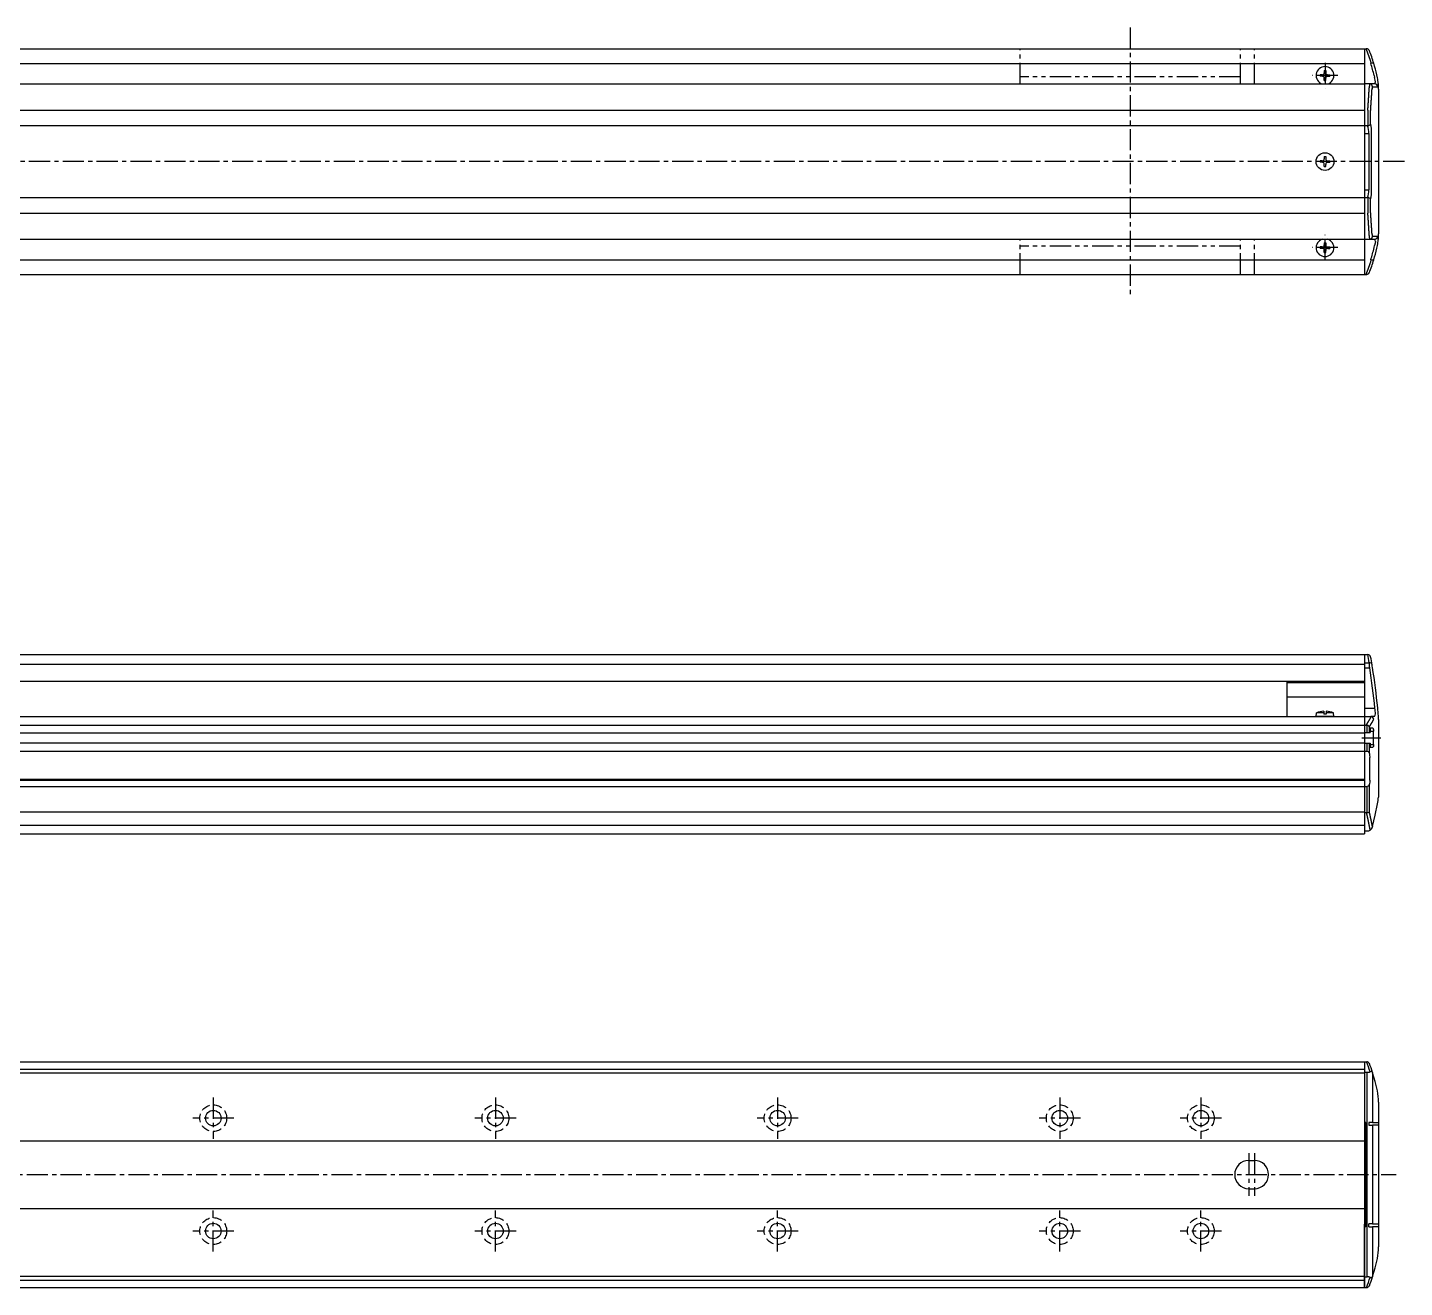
# Model space of a CAD drawing. Extents: x -493 to 483, y 42 to 537.
# Drawn here: x -5.4 to 482.6, y 90.5 to 536.9 of the extents above; entities that cross this region are included whole.
import ezdxf

# ---------------------------------------------------------------- set-up
doc = ezdxf.new("R2010")
doc.units = 0
for name, pattern in [('CENTER', [12, 7.5, -1.5, 1.5, -1.5]), ('DASHED', [4.5, 3, -1.5]), ('PHANTOM', [15, 7.5, -1.5, 1.5, -1.5, 1.5, -1.5])]:
    doc.linetypes.add(name, pattern=pattern)
doc.layers.get('0').update_dxf_attribs({"linetype": 'CONTINUOUS'})
doc.layers.add('CENTER', color=1, linetype='CENTER')

# ---------------------------------------------------------------- blocks, each defined once
blk = doc.blocks.new('DTL0004')
at = {"color": 0, "linetype": 'CONTINUOUS'}
for p, q in [((-3.15, 0), (-3.04, 1.3)), ((3.15, 0), (-3.15, 0)), ((-0.4, 1.3), (-3.04, 1.3)), ((-0.4, 1.89), (-0.4, 0.9)), ((0.4, 0.9), (-0.4, 0.9)), ((0.4, 1.89), (0.4, 0.9)), ((3.04, 1.3), (0.4, 1.3)), ((3.15, 0), (3.04, 1.3))]:
    blk.add_line(p, q, dxfattribs=at)
for start, end in [(92.8723, 112.3565), (67.6435, 87.1277)]:
    blk.add_arc((0, -6.08), 7.98, start, end, dxfattribs=at)
at = {"color": 0}
blk.add_point((0, 0), dxfattribs=at)
blk.add_point((0, 0), dxfattribs=at)

msp = doc.modelspace()

# ---------------------------------------------------------------- linework, layer by layer
at = {"color": 7, "linetype": 'CONTINUOUS'}
for p, q in [((-293.52, 529.44), (468.48, 529.44)), ((468.48, 529.44), (468.48, 449.44)), ((468.48, 529.44), (469.07, 529.44)), ((469.26, 529.44), (469.07, 529.44)), ((-25.52, 524.24), (468.48, 524.24)), ((470.87, 524.26), (470.73, 524.24)), ((452.73, 520.19), (452.73, 519.69)), ((453.48, 520.19), (452.73, 520.19)), ((453.48, 519.69), (452.73, 519.69)), ((454.23, 521.69), (454.23, 520.93)), ((454.23, 521.69), (454.73, 521.69)), ((454.23, 518.19), (454.23, 518.94)), ((454.23, 518.19), (454.73, 518.19)), ((454.73, 521.69), (454.73, 520.93)), ((454.73, 518.19), (454.73, 518.94)), ((455.48, 520.19), (456.23, 520.19)), ((455.48, 519.69), (456.23, 519.69)), ((456.23, 520.19), (456.23, 519.69)), ((471.87, 519.94), (472.08, 519.2)), ((473.06, 519.16), (472.85, 520.16)), ((-293.52, 516.94), (468.48, 516.94)), ((-25.52, 516.94), (468.48, 516.94)), ((472.15, 516.94), (468.48, 516.94)), ((471.32, 515.94), (473.15, 515.94)), ((473.39, 517.05), (473.38, 517.06)), ((473.48, 515.09), (473.48, 463.79)), ((-293.52, 507.71), (468.48, 507.71)), ((469.66, 507.69), (469.67, 507.69)), ((469.67, 507.69), (469.67, 502.19)), ((470.66, 502.78), (470.66, 507.51)), ((-293.52, 502.17), (468.48, 502.17)), ((468.48, 502.19), (469.56, 502.19)), ((468.48, 499.44), (470, 499.44)), ((469.67, 502.19), (469.56, 502.19)), ((470, 499.44), (470, 479.44)), ((470.98, 479.44), (470.98, 499.44)), ((452.73, 489.69), (452.73, 489.19)), ((453.48, 489.69), (452.73, 489.69)), ((453.48, 489.19), (452.73, 489.19)), ((454.23, 491.19), (454.23, 490.43)), ((454.23, 491.19), (454.73, 491.19)), ((454.23, 487.69), (454.23, 488.44)), ((454.73, 491.19), (454.73, 490.43)), ((454.73, 487.69), (454.73, 488.44)), ((455.48, 489.69), (456.23, 489.69)), ((455.48, 489.19), (456.23, 489.19)), ((456.23, 489.69), (456.23, 489.19)), ((454.23, 487.69), (454.73, 487.69)), ((468.48, 479.44), (470, 479.44)), ((-293.52, 476.7), (468.48, 476.7)), ((468.48, 476.69), (469.56, 476.69)), ((469.56, 476.69), (469.67, 476.68)), ((469.67, 476.68), (469.67, 471.19)), ((470.66, 471.36), (470.66, 476.1)), ((-293.52, 471.17), (468.48, 471.17)), ((469.67, 471.19), (469.66, 471.19)), ((-291.52, 461.94), (470.48, 461.94)), ((-25.52, 461.94), (468.48, 461.94)), ((452.73, 459.19), (452.73, 458.69)), ((453.48, 459.19), (452.73, 459.19)), ((454.23, 460.69), (454.23, 459.93)), ((454.23, 460.69), (454.73, 460.69)), ((454.73, 460.69), (454.73, 459.93)), ((455.48, 459.19), (456.23, 459.19)), ((456.23, 459.19), (456.23, 458.69)), ((468.48, 461.94), (472.15, 461.94)), ((473.15, 462.94), (471.32, 462.94)), ((471.87, 458.94), (472.08, 459.67)), ((472.85, 458.72), (473.06, 459.71)), ((473.38, 461.81), (473.39, 461.82)), ((-25.52, 454.64), (468.48, 454.64)), ((453.48, 458.69), (452.73, 458.69)), ((454.23, 457.19), (454.23, 457.94)), ((454.23, 457.19), (454.73, 457.19)), ((454.73, 457.19), (454.73, 457.94)), ((455.48, 458.69), (456.23, 458.69)), ((470.87, 454.61), (470.73, 454.63)), ((-293.52, 449.44), (468.48, 449.44)), ((468.48, 449.44), (469.07, 449.44)), ((469.07, 449.44), (469.26, 449.44)), ((-25.52, 314.76), (468.48, 314.76)), ((468.48, 314.76), (468.48, 252.26)), ((468.48, 314.76), (468.48, 305.26)), ((468.48, 314.76), (469.66, 314.76)), ((468.48, 314.76), (468.48, 305.26)), ((469.67, 314.76), (469.66, 314.76)), ((-25.52, 311.4), (468.48, 311.4)), ((468.48, 311.87), (470.18, 311.87)), ((468.48, 309.99), (470.33, 309.99)), ((-25.52, 305.26), (468.48, 305.26)), ((440.98, 305.26), (440.98, 292.76)), ((440.98, 304.79), (468.48, 304.79)), ((440.98, 299.8), (468.48, 299.8)), ((468.48, 295.76), (472.15, 295.76)), ((472.08, 292.85), (471.87, 292.76)), ((473.38, 293.08), (473.39, 293.06)), ((-293.52, 292.76), (468.48, 292.76)), ((-293.52, 289.76), (468.48, 289.76)), ((468.48, 292.76), (470.73, 292.76)), ((468.48, 292.76), (468.48, 251.26)), ((468.48, 289.76), (469.07, 289.76)), ((469.07, 289.76), (469.26, 289.74)), ((469.26, 289.74), (469.26, 287.16)), ((470.2, 287.16), (470.2, 289.18)), ((471.4, 288.61), (470.45, 288.61)), ((470.45, 288.61), (470.45, 287.16)), ((471.87, 292.76), (470.73, 292.76)), ((470.73, 292.76), (470.87, 292.75)), ((473.48, 291.76), (473.48, 264.26)), ((-293.52, 287.01), (468.48, 287.01)), ((-293.52, 283.51), (468.48, 283.51)), ((468.48, 287.16), (470.45, 287.16)), ((468.48, 283.36), (470.45, 283.36)), ((469.26, 283.36), (469.26, 280.49)), ((470.2, 279.69), (470.2, 283.36)), ((470.45, 287.61), (471.71, 287.61)), ((470.45, 283.36), (470.45, 281.91)), ((471.71, 282.91), (471.71, 287.61)), ((-293.52, 280.49), (468.48, 280.49)), ((468.48, 280.49), (469.26, 280.49)), ((470.34, 270.26), (470.34, 278.26)), ((470.45, 282.91), (471.71, 282.91)), ((470.45, 281.91), (471.4, 281.91)), ((-293.52, 270.56), (468.48, 270.56)), ((-293.52, 270.26), (468.48, 270.26)), ((470.2, 259.03), (470.2, 268.83)), ((-293.52, 268.02), (468.48, 268.02)), ((468.48, 268.02), (469.26, 268.02)), ((469.26, 268.02), (469.26, 258.76)), ((-293.52, 259.03), (468.48, 259.03)), ((468.48, 258.76), (469.21, 258.76)), ((469.26, 258.76), (469.21, 258.76)), ((-293.52, 254.26), (468.48, 254.26)), ((471.37, 253.79), (471.33, 253.65)), ((-293.52, 251.26), (468.48, 251.26)), ((468.48, 252.26), (469.43, 252.26)), ((-293.52, 170.47), (468.48, 170.47)), ((-293.52, 167.87), (468.48, 167.87)), ((-293.52, 166.47), (468.48, 166.47)), ((468.48, 170.47), (468.48, 90.47)), ((468.48, 170.47), (468.48, 148.02)), ((468.48, 170.47), (469.21, 170.47)), ((468.48, 166.72), (469.43, 166.72)), ((469.21, 170.47), (469.26, 170.47)), ((469.43, 94.23), (469.43, 166.72)), ((471.33, 166.68), (471.37, 166.56)), ((471.37, 166.56), (471.37, 148.97)), ((473.48, 156.12), (473.48, 104.82)), ((468.93, 148.97), (468.48, 148.97)), ((468.48, 148.02), (468.93, 148.02)), ((468.93, 148.97), (468.93, 111.97)), ((471.37, 148.97), (469.98, 148.97)), ((469.98, 148.97), (469.98, 147.97)), ((469.98, 147.97), (471.37, 147.97)), ((471.37, 148.97), (473.31, 148.97)), ((471.37, 147.97), (471.37, 112.97)), ((473.31, 147.97), (471.37, 147.97)), ((473.31, 148.97), (473.48, 148.92)), ((473.48, 147.91), (473.31, 147.97)), ((-293.52, 142.47), (468.48, 142.47)), ((427.48, 135.47), (429.48, 135.47)), ((427.48, 125.47), (429.48, 125.47)), ((-293.52, 118.47), (468.48, 118.47)), ((468.93, 112.93), (468.48, 112.92)), ((468.48, 90.47), (468.48, 112.92)), ((471.37, 112.97), (469.98, 112.97)), ((469.98, 111.97), (469.98, 112.97)), ((471.37, 112.97), (473.31, 112.97)), ((473.31, 112.97), (473.48, 113.04)), ((468.93, 111.97), (468.48, 111.97)), ((469.98, 111.97), (471.37, 111.97)), ((471.37, 111.97), (471.37, 94.39)), ((473.31, 111.97), (471.37, 111.97)), ((473.48, 112.03), (473.31, 111.97)), ((-293.52, 94.47), (468.48, 94.47)), ((-293.52, 93.07), (468.48, 93.07)), ((468.48, 94.23), (469.43, 94.23)), ((471.37, 94.39), (471.33, 94.27)), ((-293.52, 90.47), (468.48, 90.47)), ((468.48, 90.47), (469.21, 90.47)), ((469.26, 90.47), (469.21, 90.47))]:
    msp.add_line(p, q, dxfattribs=at)
at = {"color": 3, "linetype": 'PHANTOM'}
for p, q in [((346.48, 516.94), (346.48, 529.44)), ((424.48, 516.94), (424.48, 529.44)), ((429.48, 516.94), (429.48, 529.44)), ((424.48, 519.44), (346.48, 519.44)), ((346.48, 449.44), (346.48, 461.94)), ((424.48, 459.44), (346.48, 459.44)), ((424.48, 449.44), (424.48, 461.94)), ((429.48, 449.44), (429.48, 461.94))]:
    msp.add_line(p, q, dxfattribs=at)
at = {"color": 7, "linetype": 'CONTINUOUS'}
for points in [[(471.77, 524.26), (471.77, 524.26), (471.75, 524.28), (471.65, 524.34), (471.45, 524.35), (471.18, 524.32), (470.87, 524.26)], [(472.39, 517.74), (472.29, 518.3), (472.08, 519.2)], [(472.39, 461.13), (472.29, 460.57), (472.08, 459.67)], [(471.77, 454.61), (471.77, 454.61), (471.75, 454.59), (471.65, 454.53), (471.45, 454.52), (471.18, 454.55), (470.87, 454.61)], [(470.33, 309.99), (470.3, 310.42), (470.25, 311.04), (470.2, 311.54), (470.18, 311.87)], [(472.08, 292.85), (472.29, 293.25), (472.39, 293.71)], [(471.4, 288.61), (471.41, 288.61), (471.51, 288.54), (471.6, 288.37), (471.67, 288.13), (471.71, 287.83), (471.71, 287.61)], [(470.2, 279.69), (470.28, 279.2), (470.34, 278.26)], [(471.71, 282.91), (471.71, 282.81), (471.68, 282.49), (471.62, 282.2), (471.53, 282), (471.42, 281.91), (471.4, 281.91)], [(470.34, 270.26), (470.32, 269.71), (470.2, 268.83)], [(471.37, 253.79), (472.29, 257.88), (473.06, 261.84)], [(471.33, 166.68), (471.28, 166.78), (471.14, 166.91), (470.88, 166.97), (470.49, 166.9)], [(473.06, 160.2), (472.29, 163.47), (471.37, 166.56)], [(471.37, 94.39), (472.29, 97.48), (473.06, 100.75)], [(470.49, 94.05), (470.7, 93.99), (471, 93.99), (471.23, 94.1), (471.33, 94.27)]]:
    msp.add_lwpolyline(points, dxfattribs=at)
for points in [[(469.66, 507.68, 0), (469.67, 507.75, 0), (469.67, 507.81, 0), (469.68, 507.87, 0), (469.68, 507.93, 0), (469.68, 507.99, 0), (469.69, 508.06, 0), (469.69, 508.12, 0), (469.7, 508.18, 0), (469.7, 508.24, 0), (469.7, 508.3, 0), (469.71, 508.37, 0), (469.71, 508.43, 0), (469.72, 508.49, 0), (469.72, 508.55, 0), (469.73, 508.61, 0), (469.73, 508.68, 0), (469.73, 508.74, 0), (469.74, 508.8, 0), (469.74, 508.86, 0), (469.75, 508.92, 0), (469.75, 508.99, 0), (469.75, 509.05, 0), (469.76, 509.11, 0), (469.76, 509.17, 0), (469.77, 509.23, 0), (469.77, 509.29, 0), (469.77, 509.36, 0), (469.78, 509.42, 0), (469.78, 509.48, 0), (469.79, 509.54, 0), (469.79, 509.6, 0), (469.8, 509.67, 0), (469.8, 509.73, 0), (469.8, 509.79, 0), (469.81, 509.85, 0), (469.81, 509.91, 0), (469.82, 509.98, 0), (469.82, 510.04, 0), (469.82, 510.1, 0), (469.83, 510.16, 0), (469.83, 510.22, 0), (469.84, 510.29, 0), (469.84, 510.35, 0), (469.84, 510.41, 0), (469.85, 510.47, 0), (469.85, 510.53, 0), (469.86, 510.6, 0), (469.86, 510.66, 0), (469.86, 510.72, 0), (469.87, 510.78, 0), (469.87, 510.84, 0), (469.88, 510.91, 0), (469.88, 510.97, 0), (469.88, 511.03, 0), (469.89, 511.09, 0), (469.89, 511.15, 0), (469.9, 511.22, 0), (469.9, 511.28, 0), (469.9, 511.34, 0), (469.91, 511.4, 0), (469.91, 511.46, 0), (469.92, 511.53, 0), (469.92, 511.59, 0), (469.92, 511.65, 0), (469.93, 511.71, 0), (469.93, 511.77, 0), (469.94, 511.84, 0), (469.94, 511.9, 0), (469.94, 511.96, 0), (469.95, 512.02, 0), (469.95, 512.08, 0), (469.96, 512.15, 0), (469.96, 512.21, 0), (469.96, 512.27, 0), (469.97, 512.33, 0), (469.97, 512.39, 0), (469.98, 512.46, 0), (469.98, 512.52, 0), (469.98, 512.58, 0), (469.99, 512.64, 0), (469.99, 512.7, 0), (470, 512.77, 0), (470, 512.83, 0), (470, 512.89, 0), (470.01, 512.95, 0), (470.01, 513.01, 0), (470.02, 513.08, 0), (470.02, 513.14, 0), (470.02, 513.2, 0), (470.03, 513.26, 0), (470.03, 513.32, 0), (470.04, 513.39, 0), (470.04, 513.45, 0), (470.04, 513.51, 0), (470.05, 513.57, 0), (470.05, 513.63, 0), (470.06, 513.7, 0), (470.06, 513.76, 0), (470.06, 513.82, 0), (470.07, 513.88, 0), (470.07, 513.94, 0), (470.07, 514.01, 0), (470.08, 514.07, 0), (470.08, 514.13, 0), (470.09, 514.19, 0), (470.09, 514.25, 0), (470.09, 514.32, 0), (470.1, 514.38, 0), (470.1, 514.44, 0), (470.11, 514.5, 0), (470.11, 514.56, 0), (470.11, 514.63, 0), (470.12, 514.69, 0), (470.12, 514.75, 0), (470.13, 514.81, 0), (470.13, 514.87, 0), (470.13, 514.94, 0), (470.14, 515, 0), (470.14, 515.06, 0), (470.14, 515.12, 0), (470.15, 515.18, 0), (470.15, 515.25, 0), (470.16, 515.31, 0), (470.16, 515.37, 0), (470.16, 515.43, 0), (470.17, 515.49, 0), (470.17, 515.56, 0), (470.18, 515.62, 0)], [(470.66, 507.51, 0), (470.66, 507.57, 0), (470.67, 507.63, 0), (470.67, 507.69, 0), (470.67, 507.75, 0), (470.68, 507.81, 0), (470.68, 507.87, 0), (470.69, 507.93, 0), (470.69, 507.99, 0), (470.69, 508.05, 0), (470.7, 508.11, 0), (470.7, 508.18, 0), (470.71, 508.24, 0), (470.71, 508.3, 0), (470.72, 508.36, 0), (470.72, 508.42, 0), (470.72, 508.48, 0), (470.73, 508.54, 0), (470.73, 508.6, 0), (470.74, 508.66, 0), (470.74, 508.72, 0), (470.74, 508.78, 0), (470.75, 508.84, 0), (470.75, 508.9, 0), (470.76, 508.96, 0), (470.76, 509.02, 0), (470.76, 509.08, 0), (470.77, 509.15, 0), (470.77, 509.21, 0), (470.78, 509.27, 0), (470.78, 509.33, 0), (470.78, 509.39, 0), (470.79, 509.45, 0), (470.79, 509.51, 0), (470.8, 509.57, 0), (470.8, 509.63, 0), (470.8, 509.69, 0), (470.81, 509.75, 0), (470.81, 509.81, 0), (470.82, 509.87, 0), (470.82, 509.93, 0), (470.82, 509.99, 0), (470.83, 510.06, 0), (470.83, 510.12, 0), (470.84, 510.18, 0), (470.84, 510.24, 0), (470.84, 510.3, 0), (470.85, 510.36, 0), (470.85, 510.42, 0), (470.86, 510.48, 0), (470.86, 510.54, 0), (470.86, 510.6, 0), (470.87, 510.66, 0), (470.87, 510.72, 0), (470.88, 510.78, 0), (470.88, 510.84, 0), (470.88, 510.9, 0), (470.89, 510.97, 0), (470.89, 511.03, 0), (470.9, 511.09, 0), (470.9, 511.15, 0), (470.9, 511.21, 0), (470.91, 511.27, 0), (470.91, 511.33, 0), (470.91, 511.39, 0), (470.92, 511.45, 0), (470.92, 511.51, 0), (470.93, 511.57, 0), (470.93, 511.63, 0), (470.93, 511.69, 0), (470.94, 511.75, 0), (470.94, 511.82, 0), (470.95, 511.88, 0), (470.95, 511.94, 0), (470.95, 512, 0), (470.96, 512.06, 0), (470.96, 512.12, 0), (470.97, 512.18, 0), (470.97, 512.24, 0), (470.97, 512.3, 0), (470.98, 512.36, 0), (470.98, 512.42, 0), (470.99, 512.48, 0), (470.99, 512.54, 0), (470.99, 512.6, 0), (471, 512.67, 0), (471, 512.73, 0), (471, 512.79, 0), (471.01, 512.85, 0), (471.01, 512.91, 0), (471.02, 512.97, 0), (471.02, 513.03, 0), (471.02, 513.09, 0), (471.03, 513.15, 0), (471.03, 513.21, 0), (471.04, 513.27, 0), (471.04, 513.33, 0), (471.04, 513.39, 0), (471.05, 513.45, 0), (471.05, 513.52, 0), (471.05, 513.58, 0), (471.06, 513.64, 0), (471.06, 513.7, 0), (471.07, 513.76, 0), (471.07, 513.82, 0), (471.07, 513.88, 0), (471.08, 513.94, 0), (471.08, 514, 0), (471.09, 514.06, 0), (471.09, 514.12, 0), (471.09, 514.18, 0), (471.1, 514.24, 0), (471.1, 514.3, 0), (471.1, 514.37, 0), (471.11, 514.43, 0), (471.11, 514.49, 0), (471.12, 514.55, 0), (471.12, 514.61, 0), (471.12, 514.67, 0), (471.13, 514.73, 0), (471.13, 514.79, 0), (471.13, 514.85, 0), (471.14, 514.91, 0), (471.14, 514.97, 0), (471.15, 515.03, 0), (471.15, 515.09, 0), (471.15, 515.16, 0), (471.16, 515.22, 0), (471.16, 515.28, 0)], [(470.18, 463.25, 0), (470.17, 463.31, 0), (470.17, 463.38, 0), (470.16, 463.44, 0), (470.16, 463.5, 0), (470.16, 463.56, 0), (470.15, 463.62, 0), (470.15, 463.69, 0), (470.14, 463.75, 0), (470.14, 463.81, 0), (470.14, 463.87, 0), (470.13, 463.93, 0), (470.13, 464, 0), (470.13, 464.06, 0), (470.12, 464.12, 0), (470.12, 464.18, 0), (470.11, 464.24, 0), (470.11, 464.31, 0), (470.11, 464.37, 0), (470.1, 464.43, 0), (470.1, 464.49, 0), (470.09, 464.55, 0), (470.09, 464.62, 0), (470.09, 464.68, 0), (470.08, 464.74, 0), (470.08, 464.8, 0), (470.07, 464.86, 0), (470.07, 464.93, 0), (470.07, 464.99, 0), (470.06, 465.05, 0), (470.06, 465.11, 0), (470.06, 465.17, 0), (470.05, 465.24, 0), (470.05, 465.3, 0), (470.04, 465.36, 0), (470.04, 465.42, 0), (470.04, 465.48, 0), (470.03, 465.55, 0), (470.03, 465.61, 0), (470.02, 465.67, 0), (470.02, 465.73, 0), (470.02, 465.79, 0), (470.01, 465.86, 0), (470.01, 465.92, 0), (470, 465.98, 0), (470, 466.04, 0), (470, 466.1, 0), (469.99, 466.17, 0), (469.99, 466.23, 0), (469.98, 466.29, 0), (469.98, 466.35, 0), (469.98, 466.41, 0), (469.97, 466.48, 0), (469.97, 466.54, 0), (469.96, 466.6, 0), (469.96, 466.66, 0), (469.96, 466.72, 0), (469.95, 466.79, 0), (469.95, 466.85, 0), (469.94, 466.91, 0), (469.94, 466.97, 0), (469.94, 467.03, 0), (469.93, 467.1, 0), (469.93, 467.16, 0), (469.92, 467.22, 0), (469.92, 467.28, 0), (469.92, 467.34, 0), (469.91, 467.41, 0), (469.91, 467.47, 0), (469.9, 467.53, 0), (469.9, 467.59, 0), (469.9, 467.65, 0), (469.89, 467.72, 0), (469.89, 467.78, 0), (469.88, 467.84, 0), (469.88, 467.9, 0), (469.88, 467.96, 0), (469.87, 468.03, 0), (469.87, 468.09, 0), (469.86, 468.15, 0), (469.86, 468.21, 0), (469.86, 468.27, 0), (469.85, 468.34, 0), (469.85, 468.4, 0), (469.84, 468.46, 0), (469.84, 468.52, 0), (469.84, 468.58, 0), (469.83, 468.65, 0), (469.83, 468.71, 0), (469.82, 468.77, 0), (469.82, 468.83, 0), (469.82, 468.89, 0), (469.81, 468.96, 0), (469.81, 469.02, 0), (469.8, 469.08, 0), (469.8, 469.14, 0), (469.8, 469.2, 0), (469.79, 469.27, 0), (469.79, 469.33, 0), (469.78, 469.39, 0), (469.78, 469.45, 0), (469.77, 469.51, 0), (469.77, 469.58, 0), (469.77, 469.64, 0), (469.76, 469.7, 0), (469.76, 469.76, 0), (469.75, 469.82, 0), (469.75, 469.88, 0), (469.75, 469.95, 0), (469.74, 470.01, 0), (469.74, 470.07, 0), (469.73, 470.13, 0), (469.73, 470.19, 0), (469.73, 470.26, 0), (469.72, 470.32, 0), (469.72, 470.38, 0), (469.71, 470.44, 0), (469.71, 470.5, 0), (469.7, 470.57, 0), (469.7, 470.63, 0), (469.7, 470.69, 0), (469.69, 470.75, 0), (469.69, 470.81, 0), (469.68, 470.88, 0), (469.68, 470.94, 0), (469.68, 471, 0), (469.67, 471.06, 0), (469.67, 471.12, 0), (469.66, 471.18, 0)], [(471.16, 463.59, 0), (471.16, 463.65, 0), (471.15, 463.71, 0), (471.15, 463.78, 0), (471.15, 463.84, 0), (471.14, 463.9, 0), (471.14, 463.96, 0), (471.13, 464.02, 0), (471.13, 464.08, 0), (471.13, 464.14, 0), (471.12, 464.2, 0), (471.12, 464.26, 0), (471.12, 464.32, 0), (471.11, 464.38, 0), (471.11, 464.44, 0), (471.1, 464.5, 0), (471.1, 464.57, 0), (471.1, 464.63, 0), (471.09, 464.69, 0), (471.09, 464.75, 0), (471.09, 464.81, 0), (471.08, 464.87, 0), (471.08, 464.93, 0), (471.07, 464.99, 0), (471.07, 465.05, 0), (471.07, 465.11, 0), (471.06, 465.17, 0), (471.06, 465.23, 0), (471.05, 465.29, 0), (471.05, 465.35, 0), (471.05, 465.42, 0), (471.04, 465.48, 0), (471.04, 465.54, 0), (471.04, 465.6, 0), (471.03, 465.66, 0), (471.03, 465.72, 0), (471.02, 465.78, 0), (471.02, 465.84, 0), (471.02, 465.9, 0), (471.01, 465.96, 0), (471.01, 466.02, 0), (471, 466.08, 0), (471, 466.14, 0), (471, 466.2, 0), (470.99, 466.27, 0), (470.99, 466.33, 0), (470.99, 466.39, 0), (470.98, 466.45, 0), (470.98, 466.51, 0), (470.97, 466.57, 0), (470.97, 466.63, 0), (470.97, 466.69, 0), (470.96, 466.75, 0), (470.96, 466.81, 0), (470.95, 466.87, 0), (470.95, 466.93, 0), (470.95, 466.99, 0), (470.94, 467.05, 0), (470.94, 467.12, 0), (470.93, 467.18, 0), (470.93, 467.24, 0), (470.93, 467.3, 0), (470.92, 467.36, 0), (470.92, 467.42, 0), (470.91, 467.48, 0), (470.91, 467.54, 0), (470.91, 467.6, 0), (470.9, 467.66, 0), (470.9, 467.72, 0), (470.9, 467.78, 0), (470.89, 467.84, 0), (470.89, 467.9, 0), (470.88, 467.97, 0), (470.88, 468.03, 0), (470.88, 468.09, 0), (470.87, 468.15, 0), (470.87, 468.21, 0), (470.86, 468.27, 0), (470.86, 468.33, 0), (470.86, 468.39, 0), (470.85, 468.45, 0), (470.85, 468.51, 0), (470.84, 468.57, 0), (470.84, 468.63, 0), (470.84, 468.69, 0), (470.83, 468.75, 0), (470.83, 468.81, 0), (470.82, 468.88, 0), (470.82, 468.94, 0), (470.82, 469, 0), (470.81, 469.06, 0), (470.81, 469.12, 0), (470.8, 469.18, 0), (470.8, 469.24, 0), (470.8, 469.3, 0), (470.79, 469.36, 0), (470.79, 469.42, 0), (470.78, 469.48, 0), (470.78, 469.54, 0), (470.78, 469.6, 0), (470.77, 469.66, 0), (470.77, 469.72, 0), (470.76, 469.78, 0), (470.76, 469.85, 0), (470.76, 469.91, 0), (470.75, 469.97, 0), (470.75, 470.03, 0), (470.74, 470.09, 0), (470.74, 470.15, 0), (470.74, 470.21, 0), (470.73, 470.27, 0), (470.73, 470.33, 0), (470.72, 470.39, 0), (470.72, 470.45, 0), (470.72, 470.51, 0), (470.71, 470.57, 0), (470.71, 470.63, 0), (470.7, 470.69, 0), (470.7, 470.76, 0), (470.69, 470.82, 0), (470.69, 470.88, 0), (470.69, 470.94, 0), (470.68, 471, 0), (470.68, 471.06, 0), (470.67, 471.12, 0), (470.67, 471.18, 0), (470.67, 471.24, 0), (470.66, 471.3, 0), (470.66, 471.36, 0)], [(469.07, 289.76, 0), (469.08, 289.78, 0), (469.1, 289.8, 0), (469.11, 289.83, 0), (469.13, 289.85, 0), (469.15, 289.87, 0), (469.16, 289.9, 0), (469.18, 289.92, 0), (469.19, 289.94, 0), (469.21, 289.96, 0), (469.22, 289.99, 0), (469.24, 290.01, 0), (469.26, 290.03, 0), (469.27, 290.06, 0), (469.29, 290.08, 0), (469.3, 290.1, 0), (469.32, 290.13, 0), (469.33, 290.15, 0), (469.35, 290.17, 0), (469.36, 290.19, 0), (469.38, 290.22, 0), (469.4, 290.24, 0), (469.41, 290.26, 0), (469.43, 290.29, 0), (469.44, 290.31, 0), (469.46, 290.33, 0), (469.47, 290.36, 0), (469.49, 290.38, 0), (469.5, 290.4, 0), (469.52, 290.43, 0), (469.53, 290.45, 0), (469.55, 290.47, 0), (469.56, 290.5, 0), (469.58, 290.52, 0), (469.59, 290.54, 0), (469.61, 290.57, 0), (469.62, 290.59, 0), (469.64, 290.61, 0), (469.65, 290.63, 0), (469.67, 290.66, 0), (469.68, 290.68, 0), (469.7, 290.7, 0), (469.71, 290.73, 0), (469.73, 290.75, 0), (469.74, 290.77, 0), (469.76, 290.8, 0), (469.77, 290.82, 0), (469.79, 290.84, 0), (469.8, 290.87, 0), (469.81, 290.89, 0), (469.83, 290.91, 0), (469.84, 290.94, 0), (469.86, 290.96, 0), (469.87, 290.98, 0), (469.89, 291.01, 0), (469.9, 291.03, 0), (469.92, 291.05, 0), (469.93, 291.08, 0), (469.94, 291.1, 0), (469.96, 291.12, 0), (469.97, 291.15, 0), (469.99, 291.17, 0), (470, 291.19, 0), (470.02, 291.22, 0), (470.03, 291.24, 0), (470.04, 291.26, 0), (470.06, 291.29, 0), (470.07, 291.31, 0), (470.09, 291.33, 0), (470.1, 291.36, 0), (470.11, 291.38, 0), (470.13, 291.4, 0), (470.14, 291.43, 0), (470.16, 291.45, 0), (470.17, 291.47, 0), (470.18, 291.5, 0), (470.2, 291.52, 0), (470.21, 291.54, 0), (470.22, 291.57, 0), (470.24, 291.59, 0), (470.25, 291.61, 0), (470.27, 291.64, 0), (470.28, 291.66, 0), (470.29, 291.69, 0), (470.31, 291.71, 0), (470.32, 291.73, 0), (470.33, 291.76, 0), (470.35, 291.78, 0), (470.36, 291.8, 0), (470.37, 291.83, 0), (470.39, 291.85, 0), (470.4, 291.87, 0), (470.41, 291.9, 0), (470.43, 291.92, 0), (470.44, 291.94, 0), (470.45, 291.97, 0), (470.47, 291.99, 0), (470.48, 292.01, 0), (470.49, 292.04, 0), (470.51, 292.06, 0), (470.52, 292.08, 0), (470.53, 292.11, 0), (470.54, 292.13, 0), (470.56, 292.16, 0), (470.57, 292.18, 0), (470.58, 292.2, 0), (470.6, 292.23, 0), (470.61, 292.25, 0), (470.62, 292.27, 0), (470.64, 292.3, 0), (470.65, 292.32, 0), (470.66, 292.34, 0), (470.67, 292.37, 0), (470.69, 292.39, 0), (470.7, 292.42, 0), (470.71, 292.44, 0), (470.72, 292.46, 0), (470.74, 292.49, 0), (470.75, 292.51, 0), (470.76, 292.53, 0), (470.77, 292.56, 0), (470.79, 292.58, 0), (470.8, 292.6, 0), (470.81, 292.63, 0), (470.82, 292.65, 0), (470.84, 292.68, 0), (470.85, 292.7, 0), (470.86, 292.72, 0), (470.87, 292.75, 0)], [(470.2, 289.18, 0), (470.21, 289.2, 0), (470.22, 289.22, 0), (470.24, 289.24, 0), (470.25, 289.26, 0), (470.26, 289.28, 0), (470.28, 289.3, 0), (470.29, 289.32, 0), (470.3, 289.34, 0), (470.32, 289.36, 0), (470.33, 289.38, 0), (470.35, 289.4, 0), (470.36, 289.42, 0), (470.37, 289.44, 0), (470.39, 289.46, 0), (470.4, 289.48, 0), (470.41, 289.5, 0), (470.43, 289.52, 0), (470.44, 289.54, 0), (470.45, 289.56, 0), (470.47, 289.58, 0), (470.48, 289.6, 0), (470.49, 289.62, 0), (470.5, 289.64, 0), (470.52, 289.66, 0), (470.53, 289.68, 0), (470.54, 289.7, 0), (470.56, 289.72, 0), (470.57, 289.74, 0), (470.58, 289.76, 0), (470.6, 289.78, 0), (470.61, 289.8, 0), (470.62, 289.82, 0), (470.64, 289.84, 0), (470.65, 289.86, 0), (470.66, 289.88, 0), (470.67, 289.9, 0), (470.69, 289.92, 0), (470.7, 289.94, 0), (470.71, 289.96, 0), (470.73, 289.98, 0), (470.74, 290, 0), (470.75, 290.02, 0), (470.76, 290.04, 0), (470.78, 290.06, 0), (470.79, 290.08, 0), (470.8, 290.1, 0), (470.81, 290.12, 0), (470.83, 290.14, 0), (470.84, 290.16, 0), (470.85, 290.18, 0), (470.87, 290.2, 0), (470.88, 290.22, 0), (470.89, 290.24, 0), (470.9, 290.26, 0), (470.92, 290.28, 0), (470.93, 290.3, 0), (470.94, 290.32, 0), (470.95, 290.34, 0), (470.96, 290.36, 0), (470.98, 290.38, 0), (470.99, 290.4, 0), (471, 290.42, 0), (471.01, 290.44, 0), (471.03, 290.46, 0), (471.04, 290.48, 0), (471.05, 290.5, 0), (471.06, 290.52, 0), (471.08, 290.54, 0), (471.09, 290.56, 0), (471.1, 290.58, 0), (471.11, 290.6, 0), (471.12, 290.62, 0), (471.14, 290.64, 0), (471.15, 290.66, 0), (471.16, 290.68, 0), (471.17, 290.7, 0), (471.18, 290.72, 0), (471.2, 290.74, 0), (471.21, 290.76, 0), (471.22, 290.78, 0), (471.23, 290.8, 0), (471.24, 290.82, 0), (471.26, 290.84, 0), (471.27, 290.86, 0), (471.28, 290.88, 0), (471.29, 290.9, 0), (471.3, 290.92, 0), (471.31, 290.94, 0), (471.33, 290.96, 0), (471.34, 290.99, 0), (471.35, 291.01, 0), (471.36, 291.03, 0), (471.37, 291.05, 0), (471.38, 291.07, 0), (471.4, 291.09, 0), (471.41, 291.11, 0), (471.42, 291.13, 0), (471.43, 291.15, 0), (471.44, 291.17, 0), (471.45, 291.19, 0), (471.47, 291.21, 0), (471.48, 291.23, 0), (471.49, 291.25, 0), (471.5, 291.27, 0), (471.51, 291.29, 0), (471.52, 291.31, 0), (471.53, 291.33, 0), (471.54, 291.35, 0), (471.56, 291.37, 0), (471.57, 291.39, 0), (471.58, 291.41, 0), (471.59, 291.43, 0), (471.6, 291.45, 0), (471.61, 291.47, 0), (471.62, 291.49, 0), (471.63, 291.51, 0), (471.65, 291.53, 0), (471.66, 291.55, 0), (471.67, 291.57, 0), (471.68, 291.59, 0), (471.69, 291.61, 0), (471.7, 291.64, 0), (471.71, 291.66, 0), (471.72, 291.68, 0), (471.73, 291.7, 0), (471.74, 291.72, 0), (471.76, 291.74, 0), (471.77, 291.76, 0)], [(470.49, 252.56, 0), (470.48, 252.61, 0), (470.47, 252.66, 0), (470.46, 252.71, 0), (470.45, 252.76, 0), (470.44, 252.81, 0), (470.44, 252.86, 0), (470.43, 252.91, 0), (470.42, 252.96, 0), (470.41, 253, 0), (470.4, 253.05, 0), (470.39, 253.1, 0), (470.38, 253.15, 0), (470.37, 253.2, 0), (470.36, 253.25, 0), (470.35, 253.3, 0), (470.34, 253.35, 0), (470.33, 253.39, 0), (470.32, 253.44, 0), (470.32, 253.49, 0), (470.31, 253.54, 0), (470.3, 253.59, 0), (470.29, 253.64, 0), (470.28, 253.69, 0), (470.27, 253.74, 0), (470.26, 253.78, 0), (470.25, 253.83, 0), (470.24, 253.88, 0), (470.23, 253.93, 0), (470.22, 253.98, 0), (470.21, 254.03, 0), (470.2, 254.08, 0), (470.19, 254.13, 0), (470.18, 254.17, 0), (470.17, 254.22, 0), (470.16, 254.27, 0), (470.15, 254.32, 0), (470.14, 254.37, 0), (470.13, 254.42, 0), (470.13, 254.47, 0), (470.12, 254.51, 0), (470.11, 254.56, 0), (470.1, 254.61, 0), (470.09, 254.66, 0), (470.08, 254.71, 0), (470.07, 254.76, 0), (470.06, 254.81, 0), (470.05, 254.85, 0), (470.04, 254.9, 0), (470.03, 254.95, 0), (470.02, 255, 0), (470.01, 255.05, 0), (470, 255.1, 0), (469.99, 255.15, 0), (469.98, 255.19, 0), (469.97, 255.24, 0), (469.96, 255.29, 0), (469.95, 255.34, 0), (469.94, 255.39, 0), (469.93, 255.44, 0), (469.92, 255.48, 0), (469.91, 255.53, 0), (469.9, 255.58, 0), (469.89, 255.63, 0), (469.88, 255.68, 0), (469.87, 255.73, 0), (469.86, 255.78, 0), (469.85, 255.82, 0), (469.84, 255.87, 0), (469.83, 255.92, 0), (469.82, 255.97, 0), (469.81, 256.02, 0), (469.8, 256.07, 0), (469.79, 256.11, 0), (469.78, 256.16, 0), (469.77, 256.21, 0), (469.76, 256.26, 0), (469.75, 256.31, 0), (469.74, 256.36, 0), (469.73, 256.4, 0), (469.72, 256.45, 0), (469.71, 256.5, 0), (469.7, 256.55, 0), (469.69, 256.6, 0), (469.68, 256.64, 0), (469.67, 256.69, 0), (469.66, 256.74, 0), (469.65, 256.79, 0), (469.64, 256.84, 0), (469.63, 256.89, 0), (469.62, 256.93, 0), (469.61, 256.98, 0), (469.59, 257.03, 0), (469.58, 257.08, 0), (469.57, 257.13, 0), (469.56, 257.17, 0), (469.55, 257.22, 0), (469.54, 257.27, 0), (469.53, 257.32, 0), (469.52, 257.37, 0), (469.51, 257.42, 0), (469.5, 257.46, 0), (469.49, 257.51, 0), (469.48, 257.56, 0), (469.47, 257.61, 0), (469.46, 257.66, 0), (469.45, 257.7, 0), (469.44, 257.75, 0), (469.43, 257.8, 0), (469.42, 257.85, 0), (469.41, 257.9, 0), (469.4, 257.94, 0), (469.38, 257.99, 0), (469.37, 258.04, 0), (469.36, 258.09, 0), (469.35, 258.14, 0), (469.34, 258.18, 0), (469.33, 258.23, 0), (469.32, 258.28, 0), (469.31, 258.33, 0), (469.3, 258.37, 0), (469.29, 258.42, 0), (469.28, 258.47, 0), (469.27, 258.52, 0), (469.26, 258.57, 0), (469.24, 258.61, 0), (469.23, 258.66, 0), (469.22, 258.71, 0), (469.21, 258.76, 0)], [(471.33, 253.65, 0), (471.32, 253.69, 0), (471.31, 253.73, 0), (471.31, 253.78, 0), (471.3, 253.82, 0), (471.29, 253.86, 0), (471.28, 253.9, 0), (471.27, 253.94, 0), (471.27, 253.99, 0), (471.26, 254.03, 0), (471.25, 254.07, 0), (471.24, 254.11, 0), (471.23, 254.16, 0), (471.22, 254.2, 0), (471.22, 254.24, 0), (471.21, 254.28, 0), (471.2, 254.33, 0), (471.19, 254.37, 0), (471.18, 254.41, 0), (471.17, 254.45, 0), (471.17, 254.5, 0), (471.16, 254.54, 0), (471.15, 254.58, 0), (471.14, 254.62, 0), (471.13, 254.66, 0), (471.12, 254.71, 0), (471.11, 254.75, 0), (471.11, 254.79, 0), (471.1, 254.83, 0), (471.09, 254.88, 0), (471.08, 254.92, 0), (471.07, 254.96, 0), (471.06, 255, 0), (471.06, 255.04, 0), (471.05, 255.09, 0), (471.04, 255.13, 0), (471.03, 255.17, 0), (471.02, 255.21, 0), (471.01, 255.26, 0), (471, 255.3, 0), (471, 255.34, 0), (470.99, 255.38, 0), (470.98, 255.42, 0), (470.97, 255.47, 0), (470.96, 255.51, 0), (470.95, 255.55, 0), (470.94, 255.59, 0), (470.93, 255.63, 0), (470.93, 255.68, 0), (470.92, 255.72, 0), (470.91, 255.76, 0), (470.9, 255.8, 0), (470.89, 255.85, 0), (470.88, 255.89, 0), (470.87, 255.93, 0), (470.86, 255.97, 0), (470.86, 256.01, 0), (470.85, 256.06, 0), (470.84, 256.1, 0), (470.83, 256.14, 0), (470.82, 256.18, 0), (470.81, 256.22, 0), (470.8, 256.27, 0), (470.79, 256.31, 0), (470.79, 256.35, 0), (470.78, 256.39, 0), (470.77, 256.43, 0), (470.76, 256.48, 0), (470.75, 256.52, 0), (470.74, 256.56, 0), (470.73, 256.6, 0), (470.72, 256.64, 0), (470.71, 256.69, 0), (470.71, 256.73, 0), (470.7, 256.77, 0), (470.69, 256.81, 0), (470.68, 256.85, 0), (470.67, 256.9, 0), (470.66, 256.94, 0), (470.65, 256.98, 0), (470.64, 257.02, 0), (470.63, 257.06, 0), (470.62, 257.11, 0), (470.62, 257.15, 0), (470.61, 257.19, 0), (470.6, 257.23, 0), (470.59, 257.27, 0), (470.58, 257.31, 0), (470.57, 257.36, 0), (470.56, 257.4, 0), (470.55, 257.44, 0), (470.54, 257.48, 0), (470.53, 257.52, 0), (470.52, 257.57, 0), (470.51, 257.61, 0), (470.51, 257.65, 0), (470.5, 257.69, 0), (470.49, 257.73, 0), (470.48, 257.77, 0), (470.47, 257.82, 0), (470.46, 257.86, 0), (470.45, 257.9, 0), (470.44, 257.94, 0), (470.43, 257.98, 0), (470.42, 258.03, 0), (470.41, 258.07, 0), (470.4, 258.11, 0), (470.39, 258.15, 0), (470.39, 258.19, 0), (470.38, 258.23, 0), (470.37, 258.28, 0), (470.36, 258.32, 0), (470.35, 258.36, 0), (470.34, 258.4, 0), (470.33, 258.44, 0), (470.32, 258.48, 0), (470.31, 258.53, 0), (470.3, 258.57, 0), (470.29, 258.61, 0), (470.28, 258.65, 0), (470.27, 258.69, 0), (470.26, 258.73, 0), (470.25, 258.78, 0), (470.24, 258.82, 0), (470.23, 258.86, 0), (470.22, 258.9, 0), (470.22, 258.94, 0), (470.21, 258.98, 0), (470.2, 259.03, 0)], [(469.43, 166.72, 0), (469.43, 166.72, 0), (469.44, 166.72, 0), (469.45, 166.72, 0), (469.46, 166.72, 0), (469.47, 166.72, 0), (469.48, 166.72, 0), (469.49, 166.72, 0), (469.5, 166.72, 0), (469.5, 166.72, 0), (469.51, 166.72, 0), (469.52, 166.72, 0), (469.53, 166.72, 0), (469.54, 166.72, 0), (469.55, 166.72, 0), (469.56, 166.72, 0), (469.57, 166.72, 0), (469.57, 166.72, 0), (469.58, 166.72, 0), (469.59, 166.72, 0), (469.6, 166.72, 0), (469.61, 166.72, 0), (469.62, 166.72, 0), (469.63, 166.72, 0), (469.64, 166.73, 0), (469.64, 166.73, 0), (469.65, 166.73, 0), (469.66, 166.73, 0), (469.67, 166.73, 0), (469.68, 166.73, 0), (469.69, 166.73, 0), (469.7, 166.73, 0), (469.71, 166.73, 0), (469.71, 166.73, 0), (469.72, 166.73, 0), (469.73, 166.73, 0), (469.74, 166.73, 0), (469.75, 166.73, 0), (469.76, 166.73, 0), (469.77, 166.74, 0), (469.77, 166.74, 0), (469.78, 166.74, 0), (469.79, 166.74, 0), (469.8, 166.74, 0), (469.81, 166.74, 0), (469.82, 166.74, 0), (469.83, 166.74, 0), (469.84, 166.74, 0), (469.84, 166.74, 0), (469.85, 166.75, 0), (469.86, 166.75, 0), (469.87, 166.75, 0), (469.88, 166.75, 0), (469.89, 166.75, 0), (469.9, 166.75, 0), (469.9, 166.75, 0), (469.91, 166.75, 0), (469.92, 166.75, 0), (469.93, 166.76, 0), (469.94, 166.76, 0), (469.95, 166.76, 0), (469.95, 166.76, 0), (469.96, 166.76, 0), (469.97, 166.76, 0), (469.98, 166.76, 0), (469.99, 166.77, 0), (470, 166.77, 0), (470, 166.77, 0), (470.01, 166.77, 0), (470.02, 166.77, 0), (470.03, 166.77, 0), (470.04, 166.77, 0), (470.05, 166.78, 0), (470.06, 166.78, 0), (470.06, 166.78, 0), (470.07, 166.78, 0), (470.08, 166.78, 0), (470.09, 166.78, 0), (470.1, 166.79, 0), (470.1, 166.79, 0), (470.11, 166.79, 0), (470.12, 166.79, 0), (470.13, 166.79, 0), (470.14, 166.79, 0), (470.15, 166.8, 0), (470.15, 166.8, 0), (470.16, 166.8, 0), (470.17, 166.8, 0), (470.18, 166.8, 0), (470.19, 166.81, 0), (470.19, 166.81, 0), (470.2, 166.81, 0), (470.21, 166.81, 0), (470.22, 166.81, 0), (470.23, 166.82, 0), (470.23, 166.82, 0), (470.24, 166.82, 0), (470.25, 166.82, 0), (470.26, 166.82, 0), (470.27, 166.83, 0), (470.27, 166.83, 0), (470.28, 166.83, 0), (470.29, 166.83, 0), (470.3, 166.83, 0), (470.31, 166.84, 0), (470.31, 166.84, 0), (470.32, 166.84, 0), (470.33, 166.84, 0), (470.34, 166.85, 0), (470.35, 166.85, 0), (470.35, 166.85, 0), (470.36, 166.85, 0), (470.37, 166.86, 0), (470.38, 166.86, 0), (470.38, 166.86, 0), (470.39, 166.86, 0), (470.4, 166.86, 0), (470.41, 166.87, 0), (470.41, 166.87, 0), (470.42, 166.87, 0), (470.43, 166.87, 0), (470.44, 166.88, 0), (470.45, 166.88, 0), (470.45, 166.88, 0), (470.46, 166.89, 0), (470.47, 166.89, 0), (470.48, 166.89, 0), (470.48, 166.89, 0), (470.49, 166.9, 0)], [(470.49, 94.05, 0), (470.48, 94.05, 0), (470.48, 94.05, 0), (470.47, 94.06, 0), (470.46, 94.06, 0), (470.45, 94.06, 0), (470.45, 94.06, 0), (470.44, 94.07, 0), (470.43, 94.07, 0), (470.42, 94.07, 0), (470.41, 94.07, 0), (470.41, 94.08, 0), (470.4, 94.08, 0), (470.39, 94.08, 0), (470.38, 94.08, 0), (470.38, 94.09, 0), (470.37, 94.09, 0), (470.36, 94.09, 0), (470.35, 94.09, 0), (470.35, 94.1, 0), (470.34, 94.1, 0), (470.33, 94.1, 0), (470.32, 94.1, 0), (470.31, 94.1, 0), (470.31, 94.11, 0), (470.3, 94.11, 0), (470.29, 94.11, 0), (470.28, 94.11, 0), (470.27, 94.12, 0), (470.27, 94.12, 0), (470.26, 94.12, 0), (470.25, 94.12, 0), (470.24, 94.12, 0), (470.23, 94.13, 0), (470.23, 94.13, 0), (470.22, 94.13, 0), (470.21, 94.13, 0), (470.2, 94.13, 0), (470.19, 94.14, 0), (470.19, 94.14, 0), (470.18, 94.14, 0), (470.17, 94.14, 0), (470.16, 94.14, 0), (470.15, 94.15, 0), (470.15, 94.15, 0), (470.14, 94.15, 0), (470.13, 94.15, 0), (470.12, 94.15, 0), (470.11, 94.15, 0), (470.1, 94.16, 0), (470.1, 94.16, 0), (470.09, 94.16, 0), (470.08, 94.16, 0), (470.07, 94.16, 0), (470.06, 94.16, 0), (470.06, 94.17, 0), (470.05, 94.17, 0), (470.04, 94.17, 0), (470.03, 94.17, 0), (470.02, 94.17, 0), (470.01, 94.17, 0), (470, 94.17, 0), (470, 94.18, 0), (469.99, 94.18, 0), (469.98, 94.18, 0), (469.97, 94.18, 0), (469.96, 94.18, 0), (469.95, 94.18, 0), (469.95, 94.18, 0), (469.94, 94.19, 0), (469.93, 94.19, 0), (469.92, 94.19, 0), (469.91, 94.19, 0), (469.9, 94.19, 0), (469.9, 94.19, 0), (469.89, 94.19, 0), (469.88, 94.19, 0), (469.87, 94.2, 0), (469.86, 94.2, 0), (469.85, 94.2, 0), (469.84, 94.2, 0), (469.84, 94.2, 0), (469.83, 94.2, 0), (469.82, 94.2, 0), (469.81, 94.2, 0), (469.8, 94.2, 0), (469.79, 94.2, 0), (469.78, 94.21, 0), (469.77, 94.21, 0), (469.77, 94.21, 0), (469.76, 94.21, 0), (469.75, 94.21, 0), (469.74, 94.21, 0), (469.73, 94.21, 0), (469.72, 94.21, 0), (469.71, 94.21, 0), (469.71, 94.21, 0), (469.7, 94.21, 0), (469.69, 94.21, 0), (469.68, 94.22, 0), (469.67, 94.22, 0), (469.66, 94.22, 0), (469.65, 94.22, 0), (469.64, 94.22, 0), (469.64, 94.22, 0), (469.63, 94.22, 0), (469.62, 94.22, 0), (469.61, 94.22, 0), (469.6, 94.22, 0), (469.59, 94.22, 0), (469.58, 94.22, 0), (469.57, 94.22, 0), (469.57, 94.22, 0), (469.56, 94.22, 0), (469.55, 94.22, 0), (469.54, 94.22, 0), (469.53, 94.22, 0), (469.52, 94.22, 0), (469.51, 94.22, 0), (469.5, 94.22, 0), (469.5, 94.22, 0), (469.49, 94.22, 0), (469.48, 94.22, 0), (469.47, 94.22, 0), (469.46, 94.22, 0), (469.45, 94.22, 0), (469.44, 94.22, 0), (469.43, 94.22, 0), (469.43, 94.22, 0)]]:
    msp.add_polyline3d(points, dxfattribs=at)
for centre, radius in [((454.48, 489.44), 3.15), ((60.48, 150.47), 2.75), ((160.48, 150.47), 2.75), ((260.48, 150.47), 2.75), ((360.48, 150.47), 2.75), ((410.48, 150.47), 2.75), ((60.48, 110.47), 2.75), ((160.48, 110.47), 2.75), ((260.48, 110.47), 2.75), ((360.48, 110.47), 2.75), ((410.48, 110.47), 2.75)]:
    msp.add_circle(centre, radius, dxfattribs=at)
at = {"color": 3, "linetype": 'DASHED'}
for centre in [(60.48, 150.47), (160.48, 150.47), (260.48, 150.47), (360.48, 150.47), (410.48, 150.47), (60.48, 110.47), (160.48, 110.47), (260.48, 110.47), (360.48, 110.47), (410.48, 110.47)]:
    msp.add_circle(centre, 4.75, dxfattribs=at)
at = {"color": 7, "linetype": 'CONTINUOUS'}
for centre, radius, start, end in [((414.32, 507.44), 59, 16.566, 21.8934), ((469.26, 528.44), 1, 21.3711, 90), ((414.32, 506.94), 60, 16.7828, 21.3711), ((454.48, 519.94), 3.15, 287.7528, 252.2472), ((414.32, 506.94), 59, 12.7289, 17.0548), ((414.32, 506.94), 60, 12.7289, 16.7828), ((453.48, 520.93), 0.748, 270, 0), ((453.48, 518.94), 0.748, 0, 90.0001), ((455.48, 520.93), 0.748, 180, 270), ((455.48, 518.94), 0.748, 90, 180), ((470.78, 517.76), 1.6, 328.8724, 359.134), ((453.48, 515.09), 20, 5.6778, 11.7572), ((474.15, 515.81), 3.98, 163.6112, 182.7638), ((470.33, 515.94), 0.993, 359.6186, 89.6134), ((472.25, 515.36), 1.09, 148.4536, 184.5411), ((472.15, 515.94), 0.998, 359.8808, 89.8803), ((470.94, 516.98), 2.45, 334.6308, 1.5575), ((453.48, 515.09), 20, 0, 5.6392), ((469.68, 503.3), 1.1, 269.5212, 331.9289), ((457.89, 499.85), 13.1, 358.2038, 12.9244), ((463.72, 499.85), 6.3, 356.229, 21.7736), ((453.48, 490.43), 0.748, 270, 0), ((453.48, 488.44), 0.748, 0, 90.0001), ((455.48, 490.43), 0.748, 180, 270), ((455.48, 488.44), 0.748, 90, 180), ((463.82, 479.01), 6.19, 338.0119, 3.9855), ((457.24, 479.09), 13.75, 347.4233, 1.4486), ((469.68, 475.58), 1.1, 28.0711, 90.4788), ((453.48, 463.79), 20, 354.3608, 0), ((454.48, 458.94), 3.15, 107.7528, 72.2472), ((453.48, 459.93), 0.748, 270, 0), ((455.48, 459.93), 0.748, 180, 270), ((473.33, 462.96), 3.17, 174.7294, 198.8955), ((470.33, 462.93), 0.993, 270.3866, 0.3814), ((414.32, 471.94), 59, 342.9452, 347.2711), ((472.05, 463.46), 0.898, 171.3652, 215.6401), ((472.15, 462.93), 0.998, 270.1197, 0.1192), ((470.78, 461.11), 1.6, 0.866, 31.1276), ((453.48, 463.79), 20, 348.2428, 354.3222), ((471.27, 461.96), 2.12, 356.2843, 27.5275), ((453.48, 457.94), 0.748, 0, 90.0001), ((455.48, 457.94), 0.748, 90, 180), ((414.32, 471.44), 59, 338.1066, 343.434), ((414.32, 471.94), 60, 338.6289, 343.2172), ((414.32, 471.94), 60, 343.2172, 347.2711), ((469.26, 450.44), 1, 270, 338.6289), ((273.98, 278.56), 199, 9.6347, 10.4791), ((469.67, 313.76), 1, 10.4615, 90), ((273.98, 277.62), 200, 9.6347, 10.4615), ((470.22, 310.91), 0.959, 11.1474, 92.704), ((273.98, 277.62), 199, 5.2282, 9.3604), ((273.98, 277.62), 200, 9.3604, 9.6347), ((273.98, 277.62), 200, 5.2282, 9.3604), ((360.14, 282.09), 112.85, 5.9119, 6.9562), ((273.98, 277.62), 200, 4.4273, 5.2282), ((273.98, 277.62), 200, 4.0523, 4.4273), ((469.05, 288.33), 1.42, 36.7839, 81.5243), ((470.69, 291.68), 1.08, 4.0708, 80.082), ((469.28, 279.57), 0.923, 7.4585, 90.9988), ((469.28, 268.94), 0.92, 268.8348, 352.7079), ((325.48, 288.67), 150, 349.695, 350.6332), ((469.26, 260.54), 1.78, 270.0827, 301.7133), ((469.43, 254.26), 2, 270, 302.1468), ((469.43, 254.26), 2, 302.1468, 342.2552), ((414.32, 148.84), 59, 17.8226, 21.5109), ((469.26, 169.47), 1, 21.3711, 90), ((414.32, 147.97), 60, 18.1668, 21.3711), ((453.48, 156.12), 20, 0, 11.7572), ((427.48, 130.47), 5, 90, 270), ((429.48, 130.47), 5, 270, 90), ((453.48, 104.82), 20, 348.2428, 0), ((414.32, 112.11), 59, 338.4891, 342.1774), ((414.32, 112.97), 60, 338.6289, 341.8332), ((469.26, 91.47), 1, 270, 338.6289)]:
    msp.add_arc(centre, radius, start, end, dxfattribs=at)
at = {"layer": 'CENTER', "color": 1, "linetype": 'CENTER'}
for p, q in [((385.48, 536.94), (385.48, 441.94)), ((454.48, 524.48), (454.48, 515.4)), ((459.02, 519.94), (449.94, 519.94)), ((482.64, 489.44), (-330.94, 489.44)), ((459.02, 458.94), (449.94, 458.94)), ((454.48, 454.4), (454.48, 463.48)), ((467.48, 285.26), (474.26, 285.26)), ((60.48, 157.76), (60.48, 143.18)), ((160.48, 157.76), (160.48, 143.18)), ((260.48, 157.76), (260.48, 143.18)), ((360.48, 157.76), (360.48, 143.18)), ((410.48, 157.76), (410.48, 143.18)), ((67.77, 150.47), (53.19, 150.47)), ((167.77, 150.47), (153.19, 150.47)), ((267.77, 150.47), (253.19, 150.47)), ((367.77, 150.47), (353.19, 150.47)), ((417.77, 150.47), (403.19, 150.47)), ((427.48, 138.01), (427.48, 122.93)), ((429.48, 138.01), (429.48, 122.93)), ((-341.63, 130.47), (479.71, 130.47)), ((60.48, 103.18), (60.48, 117.76)), ((160.48, 103.18), (160.48, 117.76)), ((260.48, 103.18), (260.48, 117.76)), ((360.48, 103.18), (360.48, 117.76)), ((410.48, 103.18), (410.48, 117.76)), ((67.77, 110.47), (53.19, 110.47)), ((167.77, 110.47), (153.19, 110.47)), ((267.77, 110.47), (253.19, 110.47)), ((367.77, 110.47), (353.19, 110.47)), ((417.77, 110.47), (403.19, 110.47))]:
    msp.add_line(p, q, dxfattribs=at)

# ---------------------------------------------------------------- block references
at = {"color": 7, "linetype": 'CONTINUOUS', "zscale": 2}
msp.add_blockref('DTL0004', (454.48, 292.76), dxfattribs=at)

doc.saveas('drawing.dxf')
